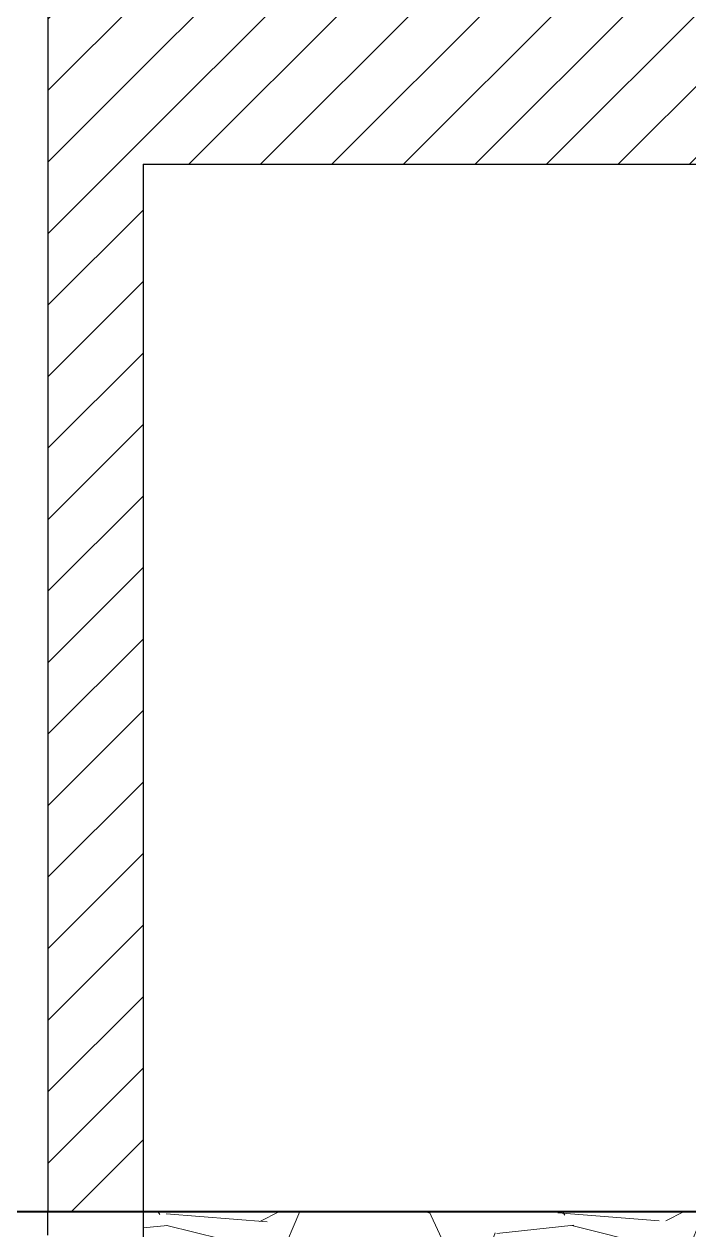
# Model space of a CAD drawing. Header units: inches. Extents: x 60.8 to 83.7, y 23.1 to 43.8.
# Drawn here: x 63.889 to 65.285, y 24.731 to 27.265 of the extents above; entities that cross this region are included whole.
import ezdxf

# ---------------------------------------------------------------- set-up
doc = ezdxf.new("R2010")
doc.units = ezdxf.units.IN
doc.header["$LTSCALE"] = 0.9
doc.header["$MEASUREMENT"] = 0
doc.linetypes.add('DASHED2', pattern=[0.375, 0.25, -0.125])
pattern_1 = [(45, (0, 0), (-0.07513009550107068, 0.07513009550107068), [])]

msp = doc.modelspace()

# ---------------------------------------------------------------- hatches: boundary and pattern name
at = {"lineweight": 9}
h = msp.add_hatch(dxfattribs=at)
h.set_pattern_fill('ANSI31', color=256, scale=0.85)
h.set_pattern_definition(pattern_1)
h.paths.add_polyline_path([(64.13858975101759, 30.37018031012886), (63.93858975101759, 30.37018031012886), (63.93858975101759, 26.97018031012885), (64.13858975101759, 26.97018031012885), (64.13858975101759, 27.37018031012885)])
h.paths.add_polyline_path([(64.1385897510176, 33.77018031012885), (63.93858975101759, 33.77018031012885), (63.93858975101759, 30.37018031012886), (64.13858975101759, 30.37018031012886), (64.13858975101759, 30.77018031012885)])
h.paths.add_polyline_path([(64.1385897510176, 37.17018031012886), (63.93858975101759, 37.17018031012886), (63.93858975101759, 33.77018031012885), (64.1385897510176, 33.77018031012885), (64.1385897510176, 34.17018031012886)])
h.paths.add_polyline_path([(64.13858975101759, 40.57018031012884), (63.93858975101759, 40.57018031012884), (63.93858975101759, 37.17018031012886), (64.1385897510176, 37.17018031012886), (64.1385897510176, 37.57018031012885)])
h.paths.add_polyline_path([(64.13858975101759, 40.97018031012885), (63.93858975101759, 40.97018031012885), (63.93858975101759, 40.57018031012884), (64.13858975101759, 40.57018031012884)])
h.paths.add_polyline_path([(73.7385897510176, 40.97018031012885), (73.5385897510176, 40.97018031012885), (73.5385897510176, 40.57018031012885), (73.7385897510176, 40.57018031012885)])
h.paths.add_polyline_path([(73.7385897510176, 40.57018031012885), (73.5385897510176, 40.57018031012885), (73.5385897510176, 37.57018031012885), (73.5385897510176, 37.17018031012886), (73.7385897510176, 37.17018031012886)])
h.paths.add_polyline_path([(73.7385897510176, 37.17018031012886), (73.5385897510176, 37.17018031012886), (73.5385897510176, 34.17018031012886), (73.5385897510176, 33.77018031012884), (73.7385897510176, 33.77018031012884)])
h.paths.add_polyline_path([(73.7385897510176, 33.77018031012884), (73.5385897510176, 33.77018031012884), (73.5385897510176, 30.77018031012886), (73.5385897510176, 30.37018031012886), (73.7385897510176, 30.37018031012886)])
h.paths.add_polyline_path([(73.7385897510176, 30.37018031012886), (73.5385897510176, 30.37018031012886), (73.5385897510176, 27.37018031012885), (73.5385897510176, 26.97018031012885), (73.7385897510176, 26.97018031012885)])
h.paths.add_polyline_path([(73.7385897510176, 26.97018031012885), (73.5385897510176, 26.97018031012885), (73.5385897510176, 24.77018031012886), (73.7385897510176, 24.77018031012886)])
h = msp.add_hatch(dxfattribs=at)
h.set_pattern_fill('ANSI31', color=256, scale=0.85)
h.set_pattern_definition(pattern_1)
h.paths.add_polyline_path([(73.5385897510176, 27.37018031012886), (64.13858975101759, 27.37018031012886), (64.13858975101759, 26.97018031012886), (68.93858975101759, 26.97018031012886), (68.93858975101759, 24.77018031012886), (69.03858975101758, 24.77018031012886), (69.03858975101758, 26.97018031012886), (70.33858975101758, 26.97018031012886), (70.33858975101758, 24.77018031012886), (70.43858975101757, 24.77018031012886), (70.43858975101757, 26.97018031012886), (73.5385897510176, 26.97018031012886)])
h = msp.add_hatch(dxfattribs=at)
h.set_pattern_fill('ANSI31', color=256, scale=0.85)
h.set_pattern_definition(pattern_1)
h.paths.add_polyline_path([(64.13858975101759, 26.97018031012885), (63.93858975101759, 26.97018031012885), (63.93858975101759, 24.77018031012886), (64.13858975101759, 24.77018031012886)])
h = msp.add_hatch(dxfattribs=at)
h.set_pattern_fill('GRAVEL', color=15, scale=0.85)
h.set_pattern_definition([(228.012787504, (0.612, 0.85), (-6.800000000000052, -7.650000000000003), [0.1143556, -11.32122484001264]), (184.969740728, (0.5355, 0.765), (10.19999999999998, 0.8500000000000298), [0.1962378, -19.4275360470455]), (132.510447078, (0.34, 0.748), (8.5000000000001, -9.349999999999884), [0.1383698, -13.69862770668474]), (267.273689006, (0.0085, 0.5355), (0.8500000000000205, 17.00000000000001), [0.1787023, -17.69152433538465]), (292.833654178, (0, 0.357), (-4.24999999999999, 10.20000000000002), [0.17523175, -17.34796715887505]), (357.273689006, (0.068, 0.1955), (-17.00000000000001, 0.8500000000000216), [0.1787023, -17.69152433538465]), (37.6942404667, (0.2465, 0.187), (-11.05, -8.499999999999977), [0.23632465, -23.3961212665786]), (72.2553283749, (0.4335, 0.3315), (5.950000000000023, 18.7), [0.2231148, -22.08837327229138]), (121.429565615, (0.5015, 0.544), (-6.800000000000017, 11.04999999999999), [0.1793075, -17.75146214326965]), (175.236358309, (0.408, 0.697), (9.349999999999985, -0.8500000000000323), [0.2047072, -10.03064819197346]), (222.397437798, (0.204, 0.714), (-10.19999999999997, -9.349999999999975), [0.2647308, -26.20836875407566]), (138.814074834, (0.85, 0.527), (-5.950000000000028, 5.1), [0.09035584999999997, -8.945268090824493]), (171.46923439, (0.782, 0.5864999999999999), (11.05, -1.699999999999996), [0.17190145, -17.01828470373345]), (225, (0.612, 0.612), (-9.43689570931383e-17, -0.849999999999943), [0.12020785, -1.081873678017135]), (203.198590514, (0.5525, 0.714), (4.249999999999991, 1.699999999999979), [0.0647343, -6.408672839984315]), (291.801409486, (0.4929999999999999, 0.6885), (-0.8499999999997313, 2.550000000000087), [0.09154754999999999, -4.485842536064325]), (30.96375653209999, (0.527, 0.6034999999999999), (2.550000000000045, 1.699999999999983), [0.14868965, -4.807619460618504]), (161.565051177, (0.6545, 0.68), (1.70000000000001, -0.8499999999999802), [0.10751735, -2.580418661143139]), (16.389540334, (0, 0.6885), (8.499999999999972, 2.550000000000037), [0.15062, -14.91141837466899]), (70.3461759419, (0.1445, 0.731), (-3.400000000001037, -9.350000000002886), [0.12636185, -12.50979658522115]), (293.198590514, (0.6545, 0.85), (-1.699999999999975, 4.249999999999992), [0.12946775, -6.343939389984315]), (343.610459666, (0.7054999999999999, 0.731), (-8.499999999999972, 2.550000000000037), [0.15062, -14.91141837466865]), (339.44395478, (0, 0.1615), (-4.250000000000031, 1.700000000000021), [0.145248, -7.117155183519873]), (294.775140569, (0.136, 0.1105), (-4.250000000000004, 9.350000000000001), [0.1217013, -12.0484466037846]), (66.8014094864, (0.663, 0), (1.699999999999984, 4.249999999999974), [0.12946775, -6.343939389984315]), (17.3540246363, (0.714, 0.119), (-11.04999999999998, -3.399999999999968), [0.14248635, -14.106110072104]), (69.44395478040002, (0.2465, 0), (-1.700000000000006, -4.249999999999962), [0.07262399999999998, -7.189779183519874]), (101.309932474, (0.612, 0), (-0.8499999999999692, 3.400000000000011), [0.0433415, -4.29082508655388]), (165.963756532, (0.6034999999999999, 0.0425), (2.549999999999965, -0.8500000000000011), [0.17523175, -3.329408031775045]), (186.009005957, (0.4335, 0.085), (8.500000000000039, 0.8499999999999857), [0.1623925, -16.07683469836138]), (303.690067526, (0.527, 0.527), (-0.8499999999999891, 1.699999999999988), [0.1225887, -2.942129884144399]), (353.157226587, (0.595, 0.425), (14.45000000000001, -1.700000000000045), [0.2140249, -21.18842823042405]), (60.9453959009, (0.8075, 0.3995), (-3.399999999999979, -5.949999999999981), [0.0875126, -8.663773019838949]), (90, (0.85, 0.476), (-0.8499999999999999, 0.85), [0.051, -0.7989999999999999]), (120.256437164, (0.4165, 0.1105), (3.400000000000007, -5.950000000000006), [0.1180854, -11.69049199103233]), (48.01278750420001, (0.357, 0.2125), (6.8, 7.649999999999979), [0.2287112, -11.20686924001264]), (0, (0.51, 0.3825), (0.85, 0.85), [0.221, -0.629]), (325.3048464690001, (0.731, 0.3825), (8.500000000000117, -5.949999999999851), [0.1343969, -13.3052831557157]), (254.054604099, (0.8415, 0.306), (-0.8500000000000321, -3.400000000000003), [0.1237617, -6.064331705888425]), (207.645975364, (0.8075, 0.187), (-16.14999999999996, -8.50000000000004), [0.20150525, -19.94905305492049]), (175.42607874, (0.629, 0.0935), (-11.04999999999996, 0.8500000000000011), [0.21317915, -21.10471239677356])])
h.paths.add_polyline_path([(68.73858975101759, 24.77018031012886), (64.13858975101759, 24.77018031012886), (64.13858975101759, 24.07018031012886), (64.93858975101759, 24.07018031012886), (64.93858975101759, 23.77018031012886), (67.93858975101759, 23.77018031012886), (67.93858975101759, 24.07018031012886), (68.73858975101759, 24.07018031012886)])
h.paths.add_polyline_path([(73.5385897510176, 24.77018031012886), (69.13858975101759, 24.77018031012886), (69.13858975101759, 24.07018031012886), (69.93858975101759, 24.07018031012886), (69.93858975101759, 23.77018031012886), (72.73858975101759, 23.77018031012886), (72.73858975101759, 24.07018031012886), (73.5385897510176, 24.07018031012886)])

# ---------------------------------------------------------------- linework, layer by layer
at = {"lineweight": 30}
for p, q in [((63.93858975101759, 40.97018031012885), (63.93858975101759, 24.77018031012886)), ((64.13858975101759, 26.97018031012886), (68.93858975101759, 26.97018031012886)), ((64.13858975101759, 26.97018031012885), (64.13858975101759, 24.77018031012886))]:
    msp.add_line(p, q, dxfattribs=at)
at = {"lineweight": 40}
msp.add_line((63.83858975101759, 24.77018031012886), (73.8385897510176, 24.77018031012886), dxfattribs=at)
at = {"linetype": 'DASHED2', "lineweight": 30}
for p, q in [((63.9385897510176, 23.37018031012886), (63.9385897510176, 24.77018031012886)), ((64.13858975101759, 24.77018031012886), (64.13858975101759, 24.07018031012886))]:
    msp.add_line(p, q, dxfattribs=at)

doc.saveas('drawing.dxf')
